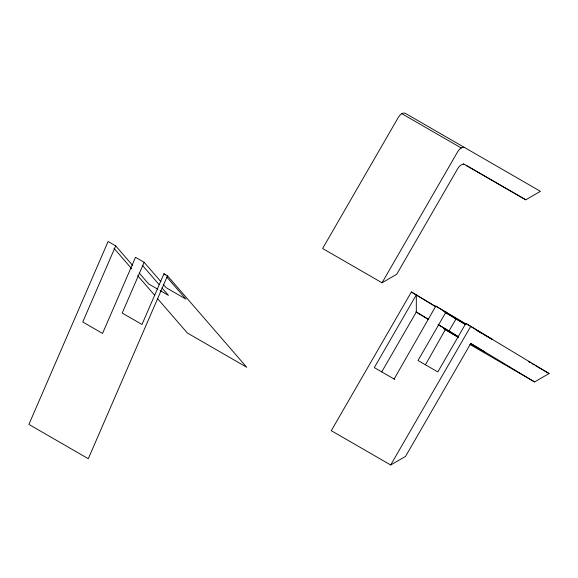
<?xml version="1.0" encoding="UTF-8"?>
<svg xmlns="http://www.w3.org/2000/svg" width="578" height="578" viewBox="0 0 578 578"><rect width="100%" height="100%" fill="white"/><g stroke="black" fill="none" stroke-linecap="round" stroke-linejoin="round"><path stroke-width="0.87" d="M144.16 262.318L122.196 313.052L141.993 324.482L163.964 273.755L167.504 275.8L88.304 458.715L28.9 424.418L108.1 241.503L115.701 245.888L82.748 321.982L102.552 333.419L135.498 257.318L144.16 262.318L160.922 281.681M425.444 364.783L445.71 328.961L438.095 324.569L458.592 337.017M394.117 379.031L435.805 306.102L465.716 323.897M466.367 165.503L525.77 199.8L540.437 191.332L405.33 113.331A7.001 4.039 -60 0 0 398.329 117.37L322.625 248.497L382.029 282.786L457.733 151.667A7.001 4.039 -60 0 1 464.734 147.628M435.444 306.405L411.37 291.991L331.288 430.689L390.692 464.987L405.546 456.41L470.774 343.433L534.571 381.921L549.1 373.533L465.825 323.427L437.821 371.929L418.017 360.499L446.021 311.997M381.74 371.885L416.319 311.997L416.319 294.845L374.313 367.601L394.687 379.363M390.692 464.987L470.774 326.288M458.571 337.27L448.665 331.555L456.093 318.883L443.853 311.484M382.029 282.786L396.696 274.319L457.733 168.603C459.134 166.32 461.771 163.408 464.734 164.564M401.833 113.678L461.237 147.975M463.173 163.661L525.77 199.8M477.103 330.659L482.435 333.737M483.959 334.611L492.333 339.452L465.825 323.427M456.093 318.883L465.232 324.157M528.776 361.799L530.344 362.702M531.905 363.605L534.253 364.956M535.813 365.86L549.1 373.533M470.441 343.766L484.913 352.125L470.405 343.346M534.571 381.921L469.791 344.38M157.787 289.217L148.647 283.935L139.233 273.069M160.077 290.532L168.451 295.372L161.977 287.895M435.805 306.102L465.868 324.258M411.37 291.991L435.942 306.81M445.154 312.373L465.124 324.41M445.71 328.961L458.397 336.627M416.319 311.997L428.645 319.446M443.275 328.297L448.665 331.555M415.979 311.918L428.284 319.338M444.424 329.077L458.26 337.422M167.504 275.8L246.712 367.254L187.308 332.964L157.751 298.833M163.964 273.755L165.12 275.085M166.854 277.093L185.928 299.115L166.124 287.685L163.234 284.347M142.564 265.475L159.037 284.499M115.701 245.888L132.767 265.591M114.018 248.33L131.748 268.806M137.658 275.627L154.796 295.423"/></g></svg>
